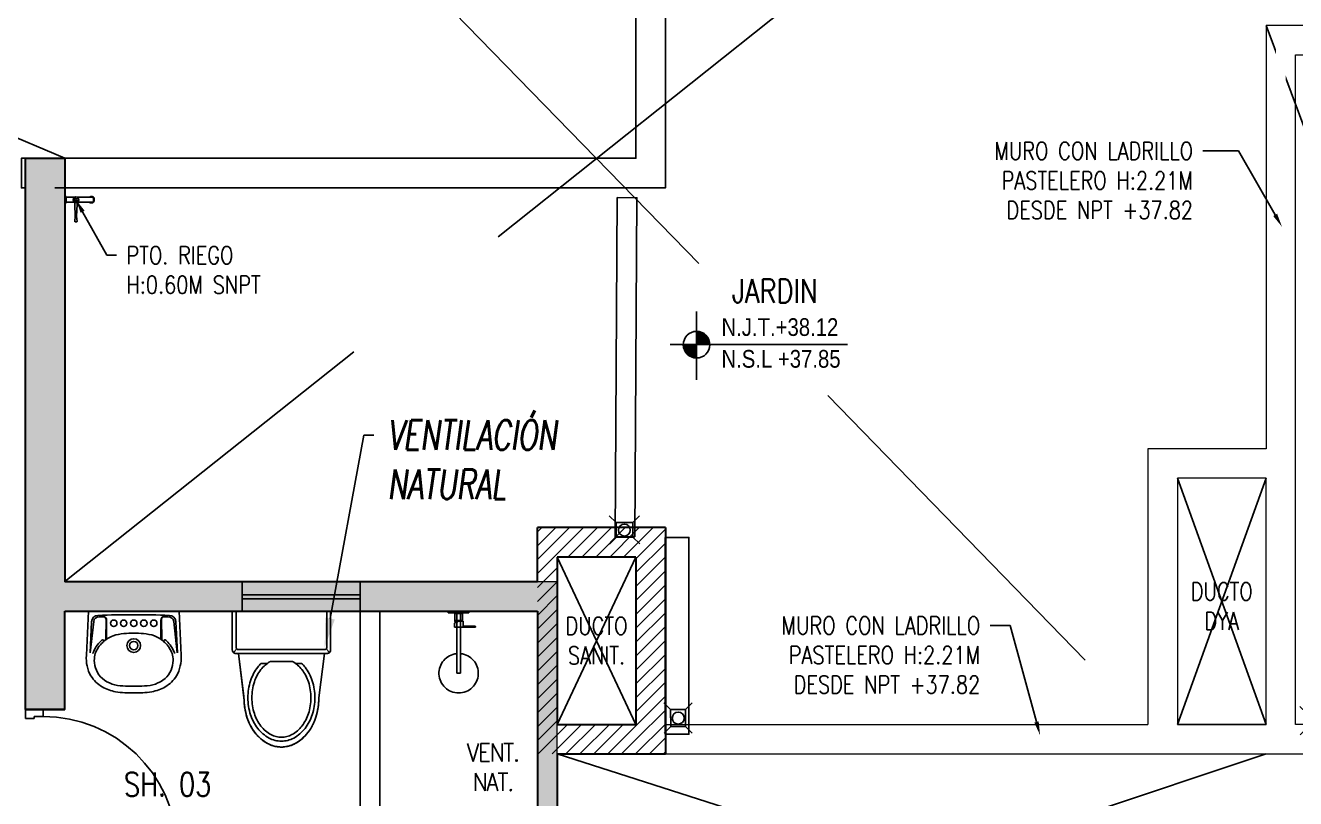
# Model space of a CAD drawing. Header units: millimetres. Extents: x 98 to 155, y -181 to 127.
# Drawn here: x 118.24 to 124.69, y -121.22 to -117.3 of the extents above; entities that cross this region are included whole.
import ezdxf
from ezdxf import colors
from ezdxf.entities.mleader import LeaderData, LeaderLine
from ezdxf.enums import TextEntityAlignment as Align
from ezdxf.math import Vec2, Vec3

# ---------------------------------------------------------------- set-up
doc = ezdxf.new("R2010")
doc.units = ezdxf.units.MM
doc.header["$LTSCALE"] = 15
doc.set_wipeout_variables(frame=1)
doc.linetypes.add('HIDDEN2', pattern=[0.1875, 0.125, -0.0625])
doc.layers.get('0').update_dxf_attribs({"color": 250})
for name, color, linetype in [('A-BARANDAS', 250, 'Continuous'), ('A-EST VIGAS', 250, 'HIDDEN2'), ('A-LINEAS', 250, 'Continuous'), ('A-MOBILIARIO', 250, 'Continuous'), ('A-MURO BAJO', 250, 'Continuous'), ('A-NIVELES-NPT', 252, 'Continuous'), ('A-PROYECCIONES INT.', 250, 'HIDDEN2'), ('A-SANITARIOS', 250, 'Continuous'), ('A_30_DispositivosSanit', 250, 'Continuous'), ('A_30_Sanitarios', 250, 'Continuous'), ('A_50_TextoAmbiente', 252, 'Continuous'), ('A_50_TextoIndicaciones', 250, 'Continuous'), ('A_60_HatchEstructuras', 250, 'Continuous'), ('DLP_MOBILIARIO FIJO', 250, 'Continuous'), ('L6 Linea fina', 141, 'Continuous'), ('MURO CF 60', 250, 'Continuous')]:
    doc.layers.add(name, color=color, linetype=linetype)
for name, color, linetype, lineweight in [('A-MURO ALTO', 250, 'Continuous', 20), ('A-MUROS', 252, 'Continuous', 30), ('A_20_Estructuras', 250, 'Continuous', 18)]:
    doc.layers.add(name, color=color, linetype=linetype, lineweight=lineweight)
doc.styles.add('JNV ING', font='romans.shx', dxfattribs={"width": 0.7, "oblique": 8, "height": 0.15})
doc.styles.add('R80', font='ARIALN.TTF', dxfattribs={"height": 2.03})
doc.styles.add('ROMANS', font='romans.shx', dxfattribs={"width": 0.8})
doc.styles.add('TXT_COTAS', font='romans.shx', dxfattribs={"width": 0.8})
doc.linetypes.add('FENCELINE1', pattern='A,6.35,-2.54,[133,ltypeshp.shx,S=2.54,R=0,X=-2.54,Y=0],-2.54,25.4', length=36.83)
pattern_1 = [(45, (128.67208, -47.197194), (-0.03535534, 0.03535534), [])]

# ---------------------------------------------------------------- blocks, each defined once
blk = doc.blocks.new('EF-AZ')
at = {"layer": 'A_60_HatchEstructuras'}
h = blk.add_hatch(color=256, dxfattribs=at)
h.dxf.hatch_style = 1
h.paths.add_polyline_path([(3.35, 1.05), (1.75, 1.05), (1.75, 0.85), (3.35, 0.85)])
h.paths.add_polyline_path([(7.35, -2.55), (0.15, -2.55), (0.15, -0.15), (1.9, -0.15), (1.9, 0), (0, 0), (0, -5.25), (1.9, -5.25), (1.9, -5.1), (0.15, -5.1), (0.15, -2.7), (7.35, -2.7)])
h.paths.add_polyline_path([(3.35, -6.1), (1.75, -6.1), (1.75, -6.3), (3.35, -6.3)])
h.paths.add_polyline_path([(7.55, 1.0001), (7.4, 1.0001), (7.4, -1), (5.75, -1), (5.75, -1.6491), (5.9001, -1.6491), (5.9001, -1.15), (7.4, -1.15), (7.4, -4.1), (5.9001, -4.1), (5.9001, -3.6009), (5.75, -3.6009), (5.75, -4.25), (7.4, -4.25), (7.4, -6.2501), (7.55, -6.2501)])
h.paths.add_polyline_path([(16.35, -1.15), (13.85, -1.15), (13.85, 1.0001), (13.65, 1.0001), (13.65, -1.8), (13.85, -1.8), (13.85, -1.3), (16.25, -1.3), (16.25, -2.55), (7.6, -2.55), (7.6, -2.7), (16.25, -2.7), (16.25, -3.95), (13.85, -3.95), (13.85, -3.45), (13.65, -3.45), (13.65, -6.2501), (13.85, -6.2501), (13.85, -4.1), (16.35, -4.1)])
at = {"layer": 'A_20_Estructuras'}
blk.add_lwpolyline([(16.35, -1.15), (13.85, -1.15), (13.85, 1.0001), (13.65, 1.0001), (13.65, -1.8), (13.85, -1.8), (13.85, -1.3), (16.25, -1.3), (16.25, -2.55), (7.6, -2.55), (7.6, -2.7), (16.25, -2.7), (16.25, -3.95), (13.85, -3.95), (13.85, -3.45), (13.65, -3.45), (13.65, -6.2501), (13.85, -6.2501), (13.85, -4.1), (16.35, -4.1)], close=True, dxfattribs=at)
blk = doc.blocks.new('Grifo_Jardin_Planta')
for points in [[(-0.016, 0.1319), (-0.016, 0.1386, -0.414214), (-0.006, 0.1486), (0.006, 0.1486, -0.414214), (0.016, 0.1386), (0.016, 0.1352)], [(-0.016, 0.1352), (-0.016, 0.1319, 0.221072), (-0.0125, 0.1242, 0.221072)], [(-0.0125, 0.1242), (-0.0125, 0.1386, -0.414214), (-0.006, 0.145), (0.006, 0.145, -0.414214), (0.0125, 0.1386), (0.0125, 0.1242)], [(0.0125, 0.1239, 0.197148), (0.016, 0.1319), (0.016, 0.1352)], [(0.013, 0.0504), (0.0144, 0.0504, -0.041781), (0.0146, 0.0504), (0.0237, 0.0504), (0.0837, 0.0528), (0.1102, 0.0504, 0.414214), (0.1121, 0.0524), (0.1121, 0.0602, 0.414214), (0.1102, 0.0621), (0.0837, 0.0598), (0.0237, 0.0621), (0.0146, 0.0621, -0.056016), (0.0143, 0.0622), (0.0129, 0.0622)]]:
    blk.add_lwpolyline(points, format="xyb")
for points in [[(-0.0125, 0.1242), (-0.0125, 0.063)], [(0.0125, 0.063), (0.0125, 0.1239)], [(-0.0125, 0.0493), (-0.0125, 0.0067)], [(0.0125, 0.0067), (0.0125, 0.0493)]]:
    blk.add_lwpolyline(points)
blk.add_lwpolyline([(-0.016, 0.0067), (0.016, 0.0067), (0.016, 0), (-0.016, 0)], close=True)
for radius in [0.0143, 0.00672, 0.00563]:
    blk.add_circle((0, 0.0562), radius)
blk = doc.blocks.new('TEXTO DUCTOS PT')
at = {"layer": 'A_50_TextoIndicaciones', "char_height": 0.09, "width": 0.4157, "attachment_point": 5, "style": 'ROMANS'}
for s, insert in [('\\pxsm1,t16;DUCTO DYA', (21.325, -5.575, 0)), ('\\pxsm1,t16;DUCTO SANIT.', (18.15, -5.75, 0))]:
    blk.add_mtext(s, dxfattribs=dict(at, insert=insert))
blk = doc.blocks.new('SIM NIVEL PLANTA')
at = {"linetype": 'Continuous'}
h = blk.add_hatch(dxfattribs=at)
h.set_pattern_fill('_USER', color=256, scale=0.089997, angle=45, style=0, pattern_type=0)
h.set_pattern_definition([(45, (31854.49523, 23864.84028), (-0.06363728001, 0.06363728001), [])])
h.paths.add_polyline_path([(-17.33, 0), (-15.98, 0, 0.409209), (-17.33, 1.33)])
h.paths.add_polyline_path([(-18.68, 0, 0.004279), (-18.68, -0.02, 0.414214), (-17.33, -1.37), (-17.33, 0)])
for p, q in [((-17.33, -3.58), (-17.33, 3.34)), ((-2, 0), (-20, 0))]:
    blk.add_line(p, q)
blk.add_circle((-17.33, -0.02), 1.35, dxfattribs=at)
at = {"style": 'R80'}
blk.add_attdef('N.P.T.+0.00', text='', height=1.8, dxfattribs=at).set_placement((-8.87, 1.77), align=Align.MIDDLE_CENTER)
blk = doc.blocks.new('0-sumidero')
for p, q in [((-0.0421, 0.0382), (-0.0763, 0.0724)), ((0.0435, 0.0382), (0.0777, 0.0724)), ((0.0435, 0.0382), (-0.0421, 0.0382)), ((-0.0421, 0.0382), (-0.0421, -0.0369)), ((0.0435, -0.0369), (0.0435, 0.0382)), ((-0.0421, -0.0369), (-0.0763, -0.0711)), ((-0.0421, -0.0369), (0.0435, -0.0369)), ((0.0435, -0.0369), (0.0777, -0.0711))]:
    blk.add_line(p, q)
blk.add_circle((0, 0), 0.0303)
blk = doc.blocks.new('sum')
at = {"layer": 'A_30_DispositivosSanit', "rotation": 45.00000007321594}
blk.add_blockref('0-sumidero', (0, 0), dxfattribs=at)
blk = doc.blocks.new('SIFON JET_PLANTA')
for p, q in [((-0.215, 0.2181, 0), (-0.44, 0.19, 0)), ((-0.215, -0.23, 0), (-0.215, 0.23, 0)), ((-0.2091, 0.2441, 0), (-0.1921, 0.2271, 0)), ((-0.195, 0.25, 0), (0, 0.25, 0)), ((-0.195, -0.22, 0), (-0.195, 0.22, 0)), ((-0.185, 0.23, 0), (0, 0.23, 0)), ((0, 0.25, 0), (0, -0.25, 0)), ((-0.265, 0.0718, 0), (-0.265, 0.1028, 0)), ((-0.255, -0.0562, 0), (-0.255, 0.0562, 0)), ((-0.265, -0.1028, 0), (-0.265, -0.0718, 0)), ((-0.215, -0.2181, 0), (-0.44, -0.19, 0)), ((-0.2091, -0.2441, 0), (-0.1921, -0.2271, 0)), ((0, -0.25, 0), (-0.195, -0.25, 0)), ((0, -0.23, 0), (-0.185, -0.23, 0))]:
    blk.add_line(p, q)
at = {"extrusion": (-2.64698e-23, 6.61744e-24, -1)}
for p, q in [((-0.4322, 0.191, 0), (-0.215, 0.2181, 0)), ((-0.215, 0.2278, 0), (-0.2149, 0.2323, 0)), ((-0.215, 0.2234, 0), (-0.215, 0.2278, 0)), ((-0.215, 0.2181, 0), (-0.215, 0.2234, 0)), ((-0.2149, 0.2323, 0), (-0.2142, 0.2356, 0)), ((-0.2142, 0.2356, 0), (-0.2129, 0.239, 0)), ((-0.2129, 0.239, 0), (-0.211, 0.2419, 0)), ((-0.211, 0.2419, 0), (-0.2091, 0.2441, 0)), ((-0.2091, 0.2441, 0), (-0.2077, 0.2455, 0)), ((-0.2077, 0.2455, 0), (-0.2055, 0.247, 0)), ((-0.2055, 0.247, 0), (-0.2007, 0.2492, 0)), ((-0.2007, 0.2492, 0), (-0.195, 0.25, 0)), ((-0.195, 0.25, 0), (-0.195, 0.25, 0)), ((-0.195, 0.25, 0), (-0.1605, 0.25, 0)), ((-0.1605, 0.25, 0), (-0.0975, 0.25, 0)), ((-0.0975, 0.25, 0), (-0.0323, 0.25, 0)), ((-0.0323, 0.25, 0), (0, 0.25, 0)), ((0, 0.25, 0), (0, -0.25, 0)), ((-0.6251, 0.1276, 0), (-0.6206, 0.1314, 0)), ((-0.6206, 0.1314, 0), (-0.6168, 0.1344, 0)), ((-0.6168, 0.1344, 0), (-0.6106, 0.1389, 0)), ((-0.6106, 0.1389, 0), (-0.6061, 0.142, 0)), ((-0.6061, 0.142, 0), (-0.6, 0.1461, 0)), ((-0.6, 0.1461, 0), (-0.5963, 0.1484, 0)), ((-0.5963, 0.1484, 0), (-0.5908, 0.1517, 0)), ((-0.5908, 0.1517, 0), (-0.5862, 0.1543, 0)), ((-0.5862, 0.1543, 0), (-0.5794, 0.158, 0)), ((-0.5794, 0.158, 0), (-0.5693, 0.1629, 0)), ((-0.5693, 0.1629, 0), (-0.5517, 0.1703, 0)), ((-0.5517, 0.1703, 0), (-0.5465, 0.1722, 0)), ((-0.5465, 0.1722, 0), (-0.5385, 0.1749, 0)), ((-0.5385, 0.1749, 0), (-0.5346, 0.176, 0)), ((-0.5346, 0.176, 0), (-0.5265, 0.1784, 0)), ((-0.5265, 0.1784, 0), (-0.5216, 0.1797, 0)), ((-0.5216, 0.1797, 0), (-0.5148, 0.1813, 0)), ((-0.5148, 0.1813, 0), (-0.5079, 0.1829, 0)), ((-0.5079, 0.1829, 0), (-0.5016, 0.1842, 0)), ((-0.5016, 0.1842, 0), (-0.4865, 0.1867, 0)), ((-0.4865, 0.1867, 0), (-0.4763, 0.188, 0)), ((-0.4763, 0.188, 0), (-0.4726, 0.1884, 0)), ((-0.4726, 0.1884, 0), (-0.4636, 0.1892, 0)), ((-0.4636, 0.1892, 0), (-0.4549, 0.1897, 0)), ((-0.4549, 0.1897, 0), (-0.449, 0.1899, 0)), ((-0.449, 0.1899, 0), (-0.44, 0.19, 0)), ((-0.44, 0.19, 0), (-0.4322, 0.191, 0)), ((-0.6779, 0.0582, 0), (-0.6745, 0.0655, 0)), ((-0.6745, 0.0655, 0), (-0.6722, 0.0699, 0)), ((-0.6745, 0.0655, 0), (-0.6745, 0.0655, 0)), ((-0.6722, 0.0699, 0), (-0.6705, 0.0728, 0)), ((-0.6705, 0.0728, 0), (-0.669, 0.0755, 0)), ((-0.669, 0.0755, 0), (-0.6672, 0.0785, 0)), ((-0.6672, 0.0785, 0), (-0.665, 0.082, 0)), ((-0.665, 0.082, 0), (-0.6634, 0.0845, 0)), ((-0.6634, 0.0845, 0), (-0.6611, 0.088, 0)), ((-0.6611, 0.088, 0), (-0.657, 0.0936, 0)), ((-0.657, 0.0936, 0), (-0.6534, 0.0984, 0)), ((-0.657, 0.0936, 0), (-0.657, 0.0936, 0)), ((-0.6534, 0.0984, 0), (-0.6503, 0.1023, 0)), ((-0.6534, 0.0984, 0), (-0.6534, 0.0984, 0)), ((-0.6503, 0.1023, 0), (-0.6453, 0.108, 0)), ((-0.6453, 0.108, 0), (-0.6386, 0.1152, 0)), ((-0.6386, 0.1152, 0), (-0.6326, 0.121, 0)), ((-0.6326, 0.121, 0), (-0.6299, 0.1235, 0)), ((-0.6299, 0.1235, 0), (-0.6251, 0.1276, 0)), ((-0.69, 0, 0), (-0.6899, 0.0044, 0)), ((-0.6899, 0.0044, 0), (-0.6897, 0.0096, 0)), ((-0.6897, 0.0096, 0), (-0.6893, 0.014, 0)), ((-0.6893, 0.014, 0), (-0.6887, 0.0194, 0)), ((-0.6887, 0.0194, 0), (-0.6881, 0.0236, 0)), ((-0.6881, 0.0236, 0), (-0.6872, 0.0284, 0)), ((-0.6881, 0.0236, 0), (-0.6881, 0.0236, 0)), ((-0.6872, 0.0284, 0), (-0.6867, 0.031, 0)), ((-0.6867, 0.031, 0), (-0.6855, 0.0361, 0)), ((-0.6855, 0.0361, 0), (-0.6838, 0.0421, 0)), ((-0.6855, 0.0361, 0), (-0.6855, 0.0361, 0)), ((-0.6838, 0.0421, 0), (-0.6819, 0.048, 0)), ((-0.6838, 0.0421, 0), (-0.6838, 0.0421, 0)), ((-0.6819, 0.048, 0), (-0.6804, 0.0521, 0)), ((-0.6804, 0.0521, 0), (-0.6793, 0.0547, 0)), ((-0.6793, 0.0547, 0), (-0.6779, 0.0582, 0)), ((-0.6899, -0.0065, 0), (-0.69, 0, 0)), ((-0.6896, -0.0111, 0), (-0.6899, -0.0065, 0)), ((-0.6891, -0.0164, 0), (-0.6896, -0.0111, 0)), ((-0.6881, -0.0232, 0), (-0.6891, -0.0164, 0)), ((-0.6876, -0.0264, 0), (-0.6881, -0.0232, 0)), ((-0.687, -0.0296, 0), (-0.6876, -0.0264, 0)), ((-0.6864, -0.0321, 0), (-0.687, -0.0296, 0)), ((-0.6855, -0.0361, 0), (-0.6864, -0.0321, 0)), ((-0.6838, -0.0419, 0), (-0.6855, -0.0361, 0)), ((-0.6827, -0.0457, 0), (-0.6838, -0.0419, 0)), ((-0.6814, -0.0492, 0), (-0.6827, -0.0457, 0)), ((-0.6803, -0.0522, 0), (-0.6814, -0.0492, 0)), ((-0.6792, -0.0551, 0), (-0.6803, -0.0522, 0)), ((-0.6779, -0.0581, 0), (-0.6792, -0.0551, 0)), ((-0.677, -0.0602, 0), (-0.6779, -0.0581, 0)), ((-0.6751, -0.0642, 0), (-0.677, -0.0602, 0)), ((-0.6722, -0.0699, 0), (-0.6751, -0.0642, 0)), ((-0.6706, -0.0727, 0), (-0.6722, -0.0699, 0)), ((-0.6679, -0.0774, 0), (-0.6706, -0.0727, 0)), ((-0.6646, -0.0826, 0), (-0.6679, -0.0774, 0)), ((-0.6623, -0.0862, 0), (-0.6646, -0.0826, 0)), ((-0.6599, -0.0897, 0), (-0.6623, -0.0862, 0)), ((-0.6554, -0.0958, 0), (-0.6599, -0.0897, 0)), ((-0.6494, -0.1032, 0), (-0.6554, -0.0958, 0)), ((-0.6458, -0.1074, 0), (-0.6494, -0.1032, 0)), ((-0.64, -0.1137, 0), (-0.6458, -0.1074, 0)), ((-0.6379, -0.1158, 0), (-0.64, -0.1137, 0)), ((-0.6347, -0.119, 0), (-0.6379, -0.1158, 0)), ((-0.6335, -0.1201, 0), (-0.6347, -0.119, 0)), ((-0.6347, -0.119, 0), (-0.6347, -0.119, 0)), ((-0.6318, -0.1217, 0), (-0.6335, -0.1201, 0)), ((-0.6305, -0.123, 0), (-0.6318, -0.1217, 0)), ((-0.6318, -0.1217, 0), (-0.6318, -0.1217, 0)), ((-0.6288, -0.1244, 0), (-0.6305, -0.123, 0)), ((-0.6276, -0.1255, 0), (-0.6288, -0.1244, 0)), ((-0.6262, -0.1268, 0), (-0.6276, -0.1255, 0)), ((-0.6245, -0.1281, 0), (-0.6262, -0.1268, 0)), ((-0.6235, -0.1291, 0), (-0.6245, -0.1281, 0)), ((-0.6245, -0.1281, 0), (-0.6245, -0.1281, 0)), ((-0.6223, -0.13, 0), (-0.6235, -0.1291, 0)), ((-0.6215, -0.1307, 0), (-0.6223, -0.13, 0)), ((-0.6204, -0.1315, 0), (-0.6215, -0.1307, 0)), ((-0.6193, -0.1324, 0), (-0.6204, -0.1315, 0)), ((-0.6179, -0.1335, 0), (-0.6193, -0.1324, 0)), ((-0.6168, -0.1344, 0), (-0.6179, -0.1335, 0)), ((-0.6153, -0.1355, 0), (-0.6168, -0.1344, 0)), ((-0.6142, -0.1363, 0), (-0.6153, -0.1355, 0)), ((-0.612, -0.1379, 0), (-0.6142, -0.1363, 0)), ((-0.6086, -0.1403, 0), (-0.612, -0.1379, 0)), ((-0.607, -0.1415, 0), (-0.6086, -0.1403, 0)), ((-0.6058, -0.1422, 0), (-0.607, -0.1415, 0)), ((-0.6039, -0.1435, 0), (-0.6058, -0.1422, 0)), ((-0.602, -0.1448, 0), (-0.6039, -0.1435, 0)), ((-0.6004, -0.1458, 0), (-0.602, -0.1448, 0)), ((-0.5987, -0.1469, 0), (-0.6004, -0.1458, 0)), ((-0.5964, -0.1483, 0), (-0.5987, -0.1469, 0)), ((-0.595, -0.1492, 0), (-0.5964, -0.1483, 0)), ((-0.5936, -0.15, 0), (-0.595, -0.1492, 0)), ((-0.5918, -0.1511, 0), (-0.5936, -0.15, 0)), ((-0.5896, -0.1524, 0), (-0.5918, -0.1511, 0)), ((-0.5871, -0.1538, 0), (-0.5896, -0.1524, 0)), ((-0.5833, -0.1559, 0), (-0.5871, -0.1538, 0)), ((-0.5781, -0.1587, 0), (-0.5833, -0.1559, 0)), ((-0.5759, -0.1598, 0), (-0.5781, -0.1587, 0)), ((-0.5738, -0.1608, 0), (-0.5759, -0.1598, 0)), ((-0.5702, -0.1625, 0), (-0.5738, -0.1608, 0)), ((-0.5675, -0.1637, 0), (-0.5702, -0.1625, 0)), ((-0.5659, -0.1645, 0), (-0.5675, -0.1637, 0)), ((-0.5644, -0.1652, 0), (-0.5659, -0.1645, 0)), ((-0.5614, -0.1664, 0), (-0.5644, -0.1652, 0)), ((-0.5598, -0.1671, 0), (-0.5614, -0.1664, 0)), ((-0.5568, -0.1683, 0), (-0.5598, -0.1671, 0)), ((-0.5543, -0.1693, 0), (-0.5568, -0.1683, 0)), ((-0.551, -0.1706, 0), (-0.5543, -0.1693, 0)), ((-0.5491, -0.1713, 0), (-0.551, -0.1706, 0)), ((-0.5465, -0.1722, 0), (-0.5491, -0.1713, 0)), ((-0.5449, -0.1728, 0), (-0.5465, -0.1722, 0)), ((-0.5428, -0.1735, 0), (-0.5449, -0.1728, 0)), ((-0.5412, -0.174, 0), (-0.5428, -0.1735, 0)), ((-0.5385, -0.1749, 0), (-0.5412, -0.174, 0)), ((-0.5352, -0.1759, 0), (-0.5385, -0.1749, 0)), ((-0.5385, -0.1749, 0), (-0.5385, -0.1749, 0)), ((-0.5321, -0.1768, 0), (-0.5352, -0.1759, 0)), ((-0.5296, -0.1775, 0), (-0.5321, -0.1768, 0)), ((-0.5267, -0.1783, 0), (-0.5296, -0.1775, 0)), ((-0.5238, -0.1791, 0), (-0.5267, -0.1783, 0)), ((-0.5267, -0.1783, 0), (-0.5267, -0.1783, 0)), ((-0.5217, -0.1796, 0), (-0.5238, -0.1791, 0)), ((-0.5177, -0.1807, 0), (-0.5217, -0.1796, 0)), ((-0.5151, -0.1813, 0), (-0.5177, -0.1807, 0)), ((-0.5118, -0.1821, 0), (-0.5151, -0.1813, 0)), ((-0.5094, -0.1826, 0), (-0.5118, -0.1821, 0)), ((-0.5066, -0.1832, 0), (-0.5094, -0.1826, 0)), ((-0.5022, -0.184, 0), (-0.5066, -0.1832, 0)), ((-0.4974, -0.1849, 0), (-0.5022, -0.184, 0)), ((-0.495, -0.1854, 0), (-0.4974, -0.1849, 0)), ((-0.4974, -0.1849, 0), (-0.4974, -0.1849, 0)), ((-0.4936, -0.1856, 0), (-0.495, -0.1854, 0)), ((-0.4916, -0.1859, 0), (-0.4936, -0.1856, 0)), ((-0.4884, -0.1864, 0), (-0.4916, -0.1859, 0)), ((-0.4862, -0.1867, 0), (-0.4884, -0.1864, 0)), ((-0.4824, -0.1872, 0), (-0.4862, -0.1867, 0)), ((-0.4812, -0.1874, 0), (-0.4824, -0.1872, 0)), ((-0.4785, -0.1877, 0), (-0.4812, -0.1874, 0)), ((-0.4761, -0.188, 0), (-0.4785, -0.1877, 0)), ((-0.4735, -0.1883, 0), (-0.4761, -0.188, 0)), ((-0.4695, -0.1887, 0), (-0.4735, -0.1883, 0)), ((-0.4651, -0.189, 0), (-0.4695, -0.1887, 0)), ((-0.4639, -0.1891, 0), (-0.4651, -0.189, 0)), ((-0.4651, -0.189, 0), (-0.4651, -0.189, 0)), ((-0.4619, -0.1893, 0), (-0.4639, -0.1891, 0)), ((-0.4592, -0.1894, 0), (-0.4619, -0.1893, 0)), ((-0.4568, -0.1896, 0), (-0.4592, -0.1894, 0)), ((-0.455, -0.1897, 0), (-0.4568, -0.1896, 0)), ((-0.4518, -0.1898, 0), (-0.455, -0.1897, 0)), ((-0.449, -0.1899, 0), (-0.4518, -0.1898, 0)), ((-0.4467, -0.1899, 0), (-0.449, -0.1899, 0)), ((-0.4428, -0.19, 0), (-0.4467, -0.1899, 0)), ((-0.44, -0.19, 0), (-0.4428, -0.19, 0)), ((-0.215, -0.2181, 0), (-0.44, -0.19, 0)), ((-0.215, -0.227, 0), (-0.215, -0.2181, 0)), ((-0.215, -0.23, 0), (-0.215, -0.227, 0)), ((-0.2147, -0.2335, 0), (-0.215, -0.23, 0)), ((-0.2138, -0.2369, 0), (-0.2147, -0.2335, 0)), ((-0.2126, -0.2395, 0), (-0.2138, -0.2369, 0)), ((-0.2138, -0.2369, 0), (-0.2138, -0.2369, 0)), ((-0.2108, -0.2423, 0), (-0.2126, -0.2395, 0)), ((-0.2126, -0.2395, 0), (-0.2126, -0.2395, 0)), ((-0.2091, -0.2441, 0), (-0.2108, -0.2423, 0)), ((-0.2108, -0.2423, 0), (-0.2108, -0.2423, 0)), ((-0.2108, -0.2423, 0), (-0.2108, -0.2423, 0)), ((-0.209, -0.244, 0), (-0.2091, -0.2441, 0)), ((-0.2067, -0.2462, 0), (-0.209, -0.244, 0)), ((-0.209, -0.244, 0), (-0.209, -0.244, 0)), ((-0.2029, -0.2484, 0), (-0.2067, -0.2462, 0)), ((-0.2067, -0.2462, 0), (-0.2067, -0.2462, 0)), ((-0.1995, -0.2495, 0), (-0.2029, -0.2484, 0)), ((-0.2029, -0.2484, 0), (-0.2029, -0.2484, 0)), ((-0.195, -0.25, 0), (-0.1995, -0.2495, 0)), ((0, -0.25, 0), (-0.195, -0.25, 0))]:
    blk.add_line(p, q, dxfattribs=at)
at = {"elevation": 0}
for points in [[(-0.265, 0.1028, 0.0362), (-0.2844, 0.1202, 0.08725), (-0.3535, 0.1565, 0.077598), (-0.44, 0.17, 0.077598), (-0.5265, 0.1565, 0.08725), (-0.5956, 0.1202, 0.105601), (-0.6443, 0.0627, 0.12364), (-0.66, 0, 0.12364), (-0.6443, -0.0627, 0.105601), (-0.5956, -0.1202, 0.08725), (-0.5265, -0.1565, 0.077598), (-0.44, -0.17, 0.077598)], [(-0.255, 0.0562, 0.100268), (-0.2967, 0.1044, 0.08725), (-0.3596, 0.1374, 0.077598), (-0.44, 0.15, 0.077598), (-0.5204, 0.1374, 0.08725), (-0.5833, 0.1044, 0.105601), (-0.6266, 0.0532, 0.12364), (-0.64, 0, 0.12364), (-0.6266, -0.0532, 0.105601), (-0.5833, -0.1044, 0.08725), (-0.5204, -0.1374, 0.077598), (-0.44, -0.15, 0.077598)], [(-0.44, -0.15, 0.077598), (-0.3596, -0.1374, 0.08725), (-0.2967, -0.1044, 0.100268), (-0.255, -0.0562, 0.12364)], [(-0.44, -0.17, 0.077598), (-0.3535, -0.1565, 0.08725), (-0.2844, -0.1202, 0.0362), (-0.265, -0.1028, 0.12364)]]:
    blk.add_lwpolyline(points, format="xyb", dxfattribs=at)
for centre, radius, start, end in [((-0.195, 0.23, 0), 0.02, 90, 180), ((-0.185, 0.22, 0), 0.01, 90, 180), ((-0.4939, -0.0273, 0), 0.203, 127.23483, 151.40883), ((-0.4613, -0.0702, 0), 0.257, 107.47412, 127.23483), ((-0.44, -0.1379, 0), 0.3279, 90, 107.47412), ((-0.544, 0, 0), 0.146, 151.40883, 180), ((-0.544, 0, 0), 0.146, 180, 208.59117), ((-0.4939, 0.0273, 0), 0.203, 208.59117, 232.76517), ((-0.4613, 0.0702, 0), 0.257, 232.76517, 252.52588), ((-0.44, 0.1379, 0), 0.3279, 252.52588, 270), ((-0.195, -0.23, 0), 0.02, 180, 270), ((-0.185, -0.22, 0), 0.01, 180, 270)]:
    blk.add_arc(centre, radius, start, end)
blk = doc.blocks.new('BOWL-ITALGRIF_VARADERO_01')
for p, q in [((-0.2032, -0.1971), (-0.2208, -0.038)), ((0.2032, -0.1971), (0.2208, -0.038)), ((-0.1404, -0.2077), (-0.1424, -0.1083)), ((-0.1375, -0.205), (-0.1375, -0.1117)), ((0.1375, -0.205), (0.1375, -0.1117)), ((0.1404, -0.2077), (0.1424, -0.1083)), ((-0.1753, -0.222), (-0.1544, -0.222)), ((0.1753, -0.222), (0.1544, -0.222))]:
    blk.add_line(p, q)
for points in [[(-0.0917, 0.1589, -0.02989), (-0.0456, 0.1646, -0.007822), (0.0456, 0.1646, -0.02989), (0.0918, 0.1589, -0.091737), (0.1601, 0.1343, -0.112496), (0.2175, 0.0792, -0.147885), (0.2402, -0.0257), (0.23, -0.25), (-0.23, -0.25), (-0.2402, -0.0257, -0.147885), (-0.2175, 0.0792, -0.112496), (-0.1601, 0.1343, -0.091737)], [(-0.0496, -0.1363, -0.062677), (-0.1048, -0.1249, -0.110639), (-0.1576, -0.091, -0.120976), (-0.195, -0.0344, -0.061198), (-0.2, 0, -0.21707), (-0.1593, 0.092, -0.174983), (-0.0545, 0.1298, -0.010618), (0, 0.131, -0.010618), (0.0545, 0.1298, -0.174983), (0.1593, 0.092, -0.21707), (0.2, 0, -0.061198), (0.195, -0.0344, -0.120976), (0.1576, -0.091, -0.110639), (0.1048, -0.1249, -0.062677), (0.0496, -0.1363, -0.017583), (0, -0.138, -0.017583)]]:
    blk.add_lwpolyline(points, format="xyb", close=True)
for points in [[(-0.2216, -0.0381), (-0.2145, -0.1954, 0.390823), (-0.1807, -0.2288, 0.017524), (0.1807, -0.2288, 0.390823), (0.2145, -0.1954), (0.2216, -0.0381)], [(-0.2072, -0.035, 0.005), (-0.2064, -0.038, 0.121292), (-0.166, -0.0996, 0.007977), (-0.1624, -0.1031)], [(0.2072, -0.035, -0.005), (0.2064, -0.038, -0.121292), (0.166, -0.0996, -0.007977), (0.1624, -0.1031)]]:
    blk.add_lwpolyline(points, format="xyb")
for centre, radius in [((0, -0.075), 0.035), ((0, -0.075), 0.0215), ((-0.1015, -0.1885), 0.0165), ((-0.051, -0.1885), 0.0165), ((0, -0.1885), 0.0165), ((0.051, -0.1885), 0.0165), ((0.1015, -0.1885), 0.0165)]:
    blk.add_circle(centre, radius)
for centre, radius, start, end in [((-0.1583, -0.0987), 0.006, 226.64309, 46.64309), ((-0.1404, -0.1083), 0.002, 54.36186, 181.13739), ((-0.1355, -0.1117), 0.002, 56.71088, 180), ((0.1048, -0.1249), 9.094947017729287e-16, 0, 217.6714), ((0.1355, -0.1117), 0.002, 0, 123.28912), ((0.1404, -0.1083), 0.002, 358.86261, 125.63814), ((0.1583, -0.0987), 0.006, 133.35691, 313.35691), ((-0.1753, -0.194), 0.028, 186.31112, 270), ((-0.1545, -0.205), 0.017, 270, 0), ((-0.1544, -0.208), 0.014, 270, 1.13739), ((0.1545, -0.205), 0.017, 180, 270), ((0.1544, -0.208), 0.014, 178.86261, 270), ((0.1753, -0.194), 0.028, 270, 353.68888)]:
    blk.add_arc(centre, radius, start, end)
blk = doc.blocks.new('ducha marsano')
at = {"linetype": 'HIDDEN2', "ltscale": 0.5, "extrusion": (-4.9425e-10, -7.91123e-10, -1)}
for p, q in [((-0.01, 0), (0.01, 0)), ((0.01, 0), (0.01, -0.3155)), ((-0.0205, -0.08), (-0.0205, -0.0601)), ((-0.0155, -0.058), (-0.0157, -0.058)), ((-0.01, -0.3155), (-0.01, 0)), ((0.0225, -0.0515), (-0.0001, -0.0515)), ((0.0225, -0.0515), (0.0225, -0.0627)), ((0.021, -0.0815), (-0.019, -0.0815)), ((0.025, -0.0815), (0.021, -0.0815)), ((0.0225, -0.0682), (0.0225, -0.077)), ((0.0225, -0.077), (0.025, -0.077)), ((0.025, -0.077), (0.0771, -0.077)), ((0.0771, -0.0815), (0.025, -0.0815)), ((0.0771, -0.077), (0.0816, -0.077)), ((0.0816, -0.0815), (0.0771, -0.0815)), ((0.0816, -0.077), (0.082, -0.077)), ((0.082, -0.0815), (0.0816, -0.0815)), ((0.082, -0.077), (0.084, -0.077)), ((0.084, -0.0815), (0.082, -0.0815)), ((0.0855, -0.0785), (0.0855, -0.08)), ((0.01, -0.3155), (-0.01, -0.3155))]:
    blk.add_line(p, q, dxfattribs=at)
for centre, radius, start, end in [((-0.0004, -0.0462), 0.02, 323.95812, 354.92979), ((0.0004, -0.0462), 0.02, 185.07021, 195.2705), ((0.019, -0.08), 0.0015, 270, 360), ((-0.084, -0.0785), 0.0015, 90, 180), ((-0.084, -0.08), 0.0015, 180, 270), ((0, -0.3155), 0.1, 95.73917, 84.26083)]:
    blk.add_arc(centre, radius, start, end, dxfattribs=at)
at = {"linetype": 'HIDDEN2', "ltscale": 0.5, "extrusion": (-4.94252e-10, -7.91124e-10, -1)}
blk.add_ellipse((0, -0.0515), major_axis=(-0.0225, -0.0095), ratio=0.001448, start_param=0.425436, end_param=1.567366, dxfattribs=at)
at = {"linetype": 'HIDDEN2', "ltscale": 0.5}
for points, degree in [([(-0.0305, 0), (0, 0), (0.0305, 0)], 2), ([(0.0305, 0), (0.0415, 0), (0.0525, 0)], 2), ([(0.0525, 0), (0.0525, -0.0038), (0.0525, -0.0075)], 2), ([(-0.0525, 0), (-0.0525, -0.0038), (-0.0525, -0.0075)], 2), ([(-0.0525, 0), (-0.0415, 0), (-0.0305, 0)], 2), ([(-0.0525, -0.0075), (-0.0525, -0.0075), (-0.0525, -0.0075)], 2), ([(0.0305, -0.008), (0, -0.008), (-0.0305, -0.008)], 2), ([(-0.0215, -0.008), (-0.0215, -0.0093), (-0.0215, -0.0105)], 2), ([(-0.021, -0.011), (-0.007, -0.011), (0.007, -0.011), (0.021, -0.011)], 3), ([(-0.02, -0.011), (-0.02, -0.0294), (-0.02, -0.0477)], 2), ([(-0.0197, -0.048), (0, -0.048), (0.0197, -0.048)], 2), ([(0.02, -0.011), (0.02, -0.0294), (0.02, -0.0477)], 2), ([(0.0215, -0.008), (0.0215, -0.0093), (0.0215, -0.0105)], 2)]:
    blk.add_open_spline(points, degree=degree, dxfattribs=at)
for points, weights in [([(-0.0525, -0.0075), (-0.0525, -0.0075), (-0.0525, -0.0075)], [1, 0.990847086912, 0.982266230892]), ([(-0.052, -0.008), (-0.0525, -0.008), (-0.0525, -0.0075)], [1, 0.707106781193, 1]), ([(-0.0215, -0.0105), (-0.0215, -0.011), (-0.021, -0.011)], [1, 0.70710678154, 1]), ([(-0.02, -0.0477), (-0.02, -0.048), (-0.0197, -0.048)], [1, 0.707106780138, 1]), ([(0.02, -0.0477), (0.02, -0.048), (0.0197, -0.048)], [1, 0.707106779703, 1]), ([(0.0211, -0.011), (0.0211, -0.011), (0.021, -0.011)], [1, 0.992411795776, 1]), ([(0.052, -0.008), (0.0521, -0.008), (0.0521, -0.008)], [1, 0.992411795771, 1])]:
    blk.add_rational_spline(points, weights, degree=2, dxfattribs=at)
for points, knots in [([(-0.0305, -0.008), (-0.0332, -0.008), (-0.0374, -0.008), (-0.0424, -0.008), (-0.0458, -0.008), (-0.0486, -0.008), (-0.0512, -0.008), (-0.052, -0.008), (-0.052, -0.008)], [0, 0, 0, 0, 8.104572, 12.495263, 16.885954, 21.276645, 25.667336, 33.771908, 33.771908, 33.771908, 33.771908]), ([(0.0225, -0.0682), (0.0225, -0.0682), (0.0225, -0.0682), (0.0225, -0.0679), (0.0224, -0.0677), (0.0224, -0.0672), (0.0224, -0.0669), (0.0223, -0.0662), (0.0223, -0.0658), (0.0223, -0.0652), (0.0223, -0.0648), (0.0224, -0.0641), (0.0224, -0.0638), (0.0224, -0.0633), (0.0225, -0.0631), (0.0225, -0.0628), (0.0225, -0.0627), (0.0225, -0.0627)], [0.4148436, 0.4148436, 0.4148436, 0.4148436, 0.5185541, 0.5185541, 0.6222645, 0.6222645, 0.7259759, 0.7259759, 0.8296873, 0.8296873, 0.9333987, 0.9333987, 1.03711, 1.03711, 1.1408205, 1.1408205, 1.2445309, 1.2445309, 1.2445309, 1.2445309]), ([(0.052, -0.008), (0.052, -0.008), (0.0512, -0.008), (0.0486, -0.008), (0.0458, -0.008), (0.0424, -0.008), (0.0374, -0.008), (0.0332, -0.008), (0.0305, -0.008)], [0, 0, 0, 0, 8.104572, 12.495263, 16.885954, 21.276645, 25.667336, 33.771908, 33.771908, 33.771908, 33.771908])]:
    blk.add_open_spline(points, degree=3, knots=knots, dxfattribs=at)
for points, weights, degree, knots in [([(0.0211, -0.011), (0.0211, -0.011), (0.0211, -0.011), (0.0211, -0.011), (0.0214, -0.0109), (0.0215, -0.0107), (0.0215, -0.0105)], [0.918641037743, 0.918640949346, 0.918640860949, 0.918640772552, 0.789223156395, 0.789223156395, 0.918640772552], 3, [0.1238988, 0.1238988, 0.1238988, 0.1238988, 0.1238993, 0.1238993, 0.1238993, 0.78603, 0.78603, 0.78603, 0.78603]), ([(0.0521, -0.008), (0.0521, -0.008), (0.0521, -0.008), (0.0525, -0.0079), (0.0525, -0.0075)], [0.918641037749, 0.918640905153, 0.918640772558, 0.724517853988, 0.918640772558], 2, [0.1238988, 0.1238988, 0.1238988, 0.1238993, 0.1238993, 0.7860311, 0.7860311, 0.7860311])]:
    blk.add_rational_spline(points, weights, degree=degree, knots=knots, dxfattribs=at)
blk = doc.blocks.new('*U146')
for p, q in [((0.01, 0.705), (0.01, 0.75)), ((0.1, 0.715), (0.055, 0.715)), ((0.055, 0.705), (0.055, 0.715)), ((0.1, 0.715), (0.1, 0.75)), ((0.055, 0.705), (0.01, 0.705)), ((0.055, 0.045), (0.01, 0.045)), ((0.01, 0.045), (0.01, 0)), ((0.055, 0.045), (0.055, 0.035)), ((0.1, 0.035), (0.055, 0.035)), ((0.1, 0.035), (0.1, 0))]:
    blk.add_line(p, q)
blk.add_lwpolyline([(0.78, 0.07), (0.78, 0.035), (0.1, 0.035), (0.1, 0.07)], close=True)
at = {"linetype": 'HIDDEN2'}
blk.add_arc((0.0996, 0.0341), 0.6809, 2.23015, 89.96723, dxfattribs=at)

msp = doc.modelspace()

# ---------------------------------------------------------------- hatches: boundary and pattern name
at = {"layer": 'MURO CF 60'}
h = msp.add_hatch(dxfattribs=at)
h.set_pattern_fill('_USER', color=256, scale=0.05, angle=45, pattern_type=0)
h.set_pattern_definition(pattern_1)
h.paths.add_polyline_path([(120.9421, -119.8469), (120.8421, -119.8469), (120.8421, -120.9969), (120.9421, -120.9969)])
h = msp.add_hatch(dxfattribs=at)
h.set_pattern_fill('_USER', color=256, scale=0.05, angle=45, pattern_type=0)
h.set_pattern_definition(pattern_1)
h.paths.add_polyline_path([(120.9421, -119.8469), (121.3421, -119.8469), (121.3421, -119.9969), (120.9421, -119.9969)])
h = msp.add_hatch(dxfattribs=at)
h.set_pattern_fill('_USER', color=256, scale=0.05, angle=45, pattern_type=0)
h.set_pattern_definition(pattern_1)
h.paths.add_polyline_path([(121.3421, -119.8469), (121.4921, -119.8469), (121.4921, -120.9969), (121.3421, -120.9969)])
h = msp.add_hatch(dxfattribs=at)
h.set_pattern_fill('_USER', color=256, scale=0.05, angle=45, pattern_type=0)
h.set_pattern_definition(pattern_1)
h.paths.add_polyline_path([(120.9421, -120.8469), (121.3421, -120.8469), (121.3421, -120.9969), (120.9421, -120.9969)])

# ---------------------------------------------------------------- linework, layer by layer
at = {"linetype": 'FENCELINE1', "ltscale": 3, "elevation": 0}
for points in [[(121.3366, -119.8945), (121.2366, -119.8945), (121.2471, -118.1716), (121.3471, -118.172)], [(121.4912, -120.8971), (121.6112, -120.8971), (121.6112, -119.8974), (121.4912, -119.8974)]]:
    msp.add_lwpolyline(points, close=True, dxfattribs=at)
at = {"layer": 'A-EST VIGAS', "color": 253}
for p, q in [((119.3421, -120.1219), (119.3421, -120.2719)), ((119.9421, -120.1219), (119.9421, -120.2719)), ((119.3421, -120.1892, 0), (119.9421, -120.1892, 0)), ((119.3421, -120.2092, 0), (119.9421, -120.2092, 0))]:
    msp.add_line(p, q, dxfattribs=at)
at = {"layer": 'A-LINEAS'}
for p, q in [((124.0921, -119.5969), (124.5421, -120.8469, 0)), ((124.0921, -120.8469, 0), (124.5421, -119.5969)), ((120.9421, -120.8469, 0), (121.3421, -119.9969)), ((120.9421, -119.9969, 0), (121.3421, -120.8469, 0))]:
    msp.add_line(p, q, dxfattribs=at)
at = {"layer": 'A-MURO ALTO'}
for p, q in [((128.4921, -117.2969), (124.5421, -117.2969)), ((124.5421, -117.2969), (124.5421, -119.4469)), ((123.9421, -119.4469), (123.9421, -120.8469)), ((124.5421, -119.4469), (123.9421, -119.4469)), ((121.4921, -120.8469), (123.9421, -120.8469)), ((121.4921, -120.9969), (124.5421, -120.9969)), ((124.5421, -120.9969), (126.5421, -120.9969))]:
    msp.add_line(p, q, dxfattribs=at)
msp.add_lwpolyline([(124.6921, -117.4469), (126.3921, -117.4469), (126.3921, -120.8469), (124.6921, -120.8469)], close=True, dxfattribs=at)
msp.add_lwpolyline([(124.5421, -120.8469), (124.0921, -120.8469), (124.5421, -120.8469), (124.5421, -119.5969), (124.0921, -119.5969), (124.0921, -120.8469)], dxfattribs=at)
at = {"layer": 'A-MURO BAJO'}
for p, q in [((119.9421, -121.5219), (119.9421, -120.2719)), ((120.0421, -121.5219), (120.0421, -120.2719))]:
    msp.add_line(p, q, dxfattribs=at)
for points in [[(118.3919, -118.1219), (121.4923, -118.1219), (121.4923, -115.2969)], [(118.3919, -117.9719), (121.3423, -117.9719), (121.3423, -115.2969)]]:
    msp.add_lwpolyline(points, dxfattribs=at)
at = {"layer": 'A-MUROS'}
for p, q in [((118.2421, -117.9719), (118.4421, -117.9719)), ((118.2421, -120.2719), (118.2421, -117.9719)), ((118.4421, -117.9719), (118.4421, -120.1219)), ((121.4921, -119.8469, 0), (120.8421, -119.8469, 0)), ((120.8421, -120.1219), (120.8421, -119.8469, 0)), ((121.4921, -119.8469, 0), (121.4921, -120.9969)), ((120.9421, -119.9969, 0), (120.9421, -120.8469)), ((121.3421, -119.9969, 0), (120.9421, -119.9969, 0)), ((121.3421, -119.9969, 0), (121.3421, -120.8469)), ((118.4421, -120.1219), (120.8421, -120.1219)), ((118.2421, -120.7719), (118.2421, -120.2719)), ((118.4421, -120.7719), (118.4421, -120.2719)), ((118.4421, -120.2719), (120.8421, -120.2719)), ((120.8421, -120.2719), (120.8421, -121.5219)), ((118.4421, -120.7719), (118.2421, -120.7719)), ((120.9421, -120.8469), (121.3421, -120.8469)), ((120.9421, -120.9969), (120.9421, -121.5969)), ((120.9421, -120.9969), (121.4921, -120.9969))]:
    msp.add_line(p, q, dxfattribs=at)
at = {"layer": 'A-PROYECCIONES INT.'}
for p, q in [((118.3921, -115.1469), (123.9421, -120.8469)), ((118.4421, -120.1219), (124.6921, -115.1469)), ((112.1421, -115.2969), (118.4421, -117.9719)), ((124.5421, -117.2969), (128.3421, -127.4969)), ((124.6921, -122.1969), (120.9421, -120.9969)), ((120.9421, -122.1969), (124.5421, -120.9969))]:
    msp.add_line(p, q, dxfattribs=at)
at = {"layer": 'DLP_MOBILIARIO FIJO', "color": 6}
msp.add_lwpolyline([(118.2421, -118.1219), (118.2221, -118.1219), (118.2221, -117.9719), (118.2421, -117.9719)], close=True, dxfattribs=at)

# ---------------------------------------------------------------- block references
msp.add_blockref('EF-AZ', (104.5921, -118.9722))
at = {"layer": 'A-MOBILIARIO'}
msp.add_blockref('*U146', (118.2321, -121.5219), dxfattribs=at)
at = {"layer": 'A-NIVELES-NPT', "xscale": 0.05, "yscale": 0.05, "zscale": 0.05}
msp.add_blockref('SIM NIVEL PLANTA', (122.5169, -118.9175), dxfattribs=at).add_auto_attribs({'N.P.T.+0.00': 'N.J.T.+38.12'})
at = {"layer": 'A-SANITARIOS', "xscale": -1, "rotation": 180}
msp.add_blockref('BOWL-ITALGRIF_VARADERO_01', (118.7921, -120.5219, 0), dxfattribs=at)
at = {"layer": 'A-SANITARIOS', "extrusion": (4.49068e-08, -3.60286e-08, 1), "rotation": 90.00000133122327}
msp.add_blockref('SIFON JET_PLANTA', (119.5421, -120.2719, 0), dxfattribs=at)
at = {"layer": 'A-SANITARIOS', "extrusion": (-4.9425e-10, -7.91123e-10, -1), "xscale": -1, "rotation": 359.9999992996426}
msp.add_blockref('ducha marsano', (-120.4421, -120.2719, 0), dxfattribs=at)
at = {"layer": 'A_30_DispositivosSanit'}
for p, rotation in [((121.2836, -119.86, 0), 315.4214501941968), ((121.557, -120.8151, 0), 45.42145019419677)]:
    msp.add_blockref('sum', p, dxfattribs=dict(at, rotation=rotation))
at = {"layer": 'A_30_Sanitarios', "lineweight": 30, "rotation": 269.8910691581374}
msp.add_blockref('Grifo_Jardin_Planta', (118.4426, -118.182), dxfattribs=at)

# ---------------------------------------------------------------- texts
at = {"layer": 'A-NIVELES-NPT', "insert": (121.7768, -118.9453), "char_height": 0.09, "attachment_point": 1, "style": 'R80'}
msp.add_mtext_dynamic_manual_height_columns('N.S.L +37.85', width=0.609411, gutter_width=12.5, heights=[0], dxfattribs=at)
at = {"layer": 'A_50_TextoAmbiente', "style": 'ROMANS', "width": 0.8}
for s, p in [('JARDIN', (122.048, -118.7056)), ('SH. 03', (118.9645, -121.2113))]:
    msp.add_text(s, height=0.12, dxfattribs=at).set_placement(p, align=Align.CENTER)
at = {"layer": 'A_50_TextoIndicaciones', "insert": (120.6171, -121.0646), "char_height": 0.09, "width": 0.4157, "attachment_point": 5, "style": 'ROMANS'}
msp.add_mtext('\\pxsm1,qc,t16;{\\W0.9;\\T0.9;VENT. NAT.}', dxfattribs=at)

# ---------------------------------------------------------------- leaders
at = {"layer": 'A_50_TextoIndicaciones'}
ml = msp.add_multileader_mtext('Standard', dxfattribs=at)
ml.set_content('\\pxsm1,t16;PTO. RIEGO H:0.60M SNPT', color=256, style='TXT_COTAS')
ml.set_leader_properties(color=256)
ml.build(insert=Vec2(0, 0))
ml.multileader.update_dxf_attribs({"dogleg_length": 0.05, "arrow_head_size": 0.07})
ctx = ml.context
ctx.base_point, ctx.char_height, ctx.arrow_head_size, ctx.landing_gap_size, ctx.plane_origin = Vec3(118.7051, -118.4643), 0.09, 0.07, 0.05, Vec3(119.7284, -118.4914)
notes = []
notes.append((ctx, [(1, (1, 1, 0), (118.6551, -118.4643), (1, 0), 0.05, [(0, [(118.4988, -118.1825)], 0, [])])]))
ctx.mtext.insert, ctx.mtext.width, ctx.mtext.defined_height, ctx.mtext.flow_direction = Vec3(118.7551, -118.4193), 0.885195, 0.5146, 5
ml = msp.add_multileader_mtext('Standard', dxfattribs=at)
ml.set_content('\\pxsm1;MURO CON LADRILLO PASTELERO H:2.21M DESDE NPT +37.82', color=256, style='TXT_COTAS')
ml.set_leader_properties(color=256)
ml.build(insert=Vec2(0, 0))
ml.multileader.update_dxf_attribs({"dogleg_length": 0.05, "arrow_head_size": 0.07})
ctx = ml.context
ctx.base_point, ctx.char_height, ctx.arrow_head_size, ctx.landing_gap_size, ctx.plane_origin = Vec3(121.9091, -120.3448), 0.09, 0.07, 0.05, Vec3(123.3446, -121.0706)
ctx.text_align_type = 2
notes.append((ctx, [(0, (1, 1, 0), (123.242, -120.3448), (-1, 0), 0.1015, [(0, [(123.3948, -120.9022)], 0, [])])]))
ctx.mtext.insert, ctx.mtext.width, ctx.mtext.defined_height, ctx.mtext.alignment, ctx.mtext.flow_direction = Vec3(123.0906, -120.2998), 1.401215, 0.8046, 3, 5
for ctx, leaders in notes:
    for number, flags, end, landing, length, lines in leaders:
        leader = LeaderData()
        leader.index, (leader.has_last_leader_line, leader.has_dogleg_vector, leader.attachment_direction) = number, flags
        leader.last_leader_point, leader.dogleg_vector, leader.dogleg_length = Vec3(end), Vec3(landing), length
        for number, points, colour, breaks in lines:
            line = LeaderLine()
            line.index, line.vertices, line.color, line.breaks = number, Vec3.list(points), colors.encode_raw_color(colour), breaks
            leader.lines.append(line)
        ctx.leaders.append(leader)

# ---------------------------------------------------------------- next in the draw order: wipeouts: each hides what was drawn before it
msp.add_wipeout([(126.4421, -120.6469), (126.4421, -120.8969), (124.6421, -120.8969), (124.6421, -117.3969), (126.4421, -117.3969), (126.4421, -119.9469), (126.4921, -119.9469), (126.4921, -117.3469), (124.5921, -117.3469), (124.5921, -120.9469), (126.4921, -120.9469), (126.4921, -120.6469)]).dxf.layer = 'A-BARANDAS'

# ---------------------------------------------------------------- next in the draw order: block references
at = {"layer": 'A_30_DispositivosSanit', "rotation": 315.4214501941968}
msp.add_blockref('sum', (124.7908, -120.8278, 0), dxfattribs=at)
at = {"layer": 'A_50_TextoIndicaciones'}
msp.add_blockref('TEXTO DUCTOS PT', (102.9921, -114.6719), dxfattribs=at)

# ---------------------------------------------------------------- next in the draw order: leaders
ml = msp.add_multileader_mtext('Standard', dxfattribs=at)
ml.set_content('\\pxsm1;MURO CON LADRILLO PASTELERO H:2.21M DESDE NPT +37.82', color=256, style='TXT_COTAS')
ml.set_leader_properties(color=256)
ml.build(insert=Vec2(0, 0))
ml.multileader.update_dxf_attribs({"dogleg_length": 0.05, "arrow_head_size": 0.07})
ctx = ml.context
ctx.base_point, ctx.char_height, ctx.arrow_head_size, ctx.landing_gap_size, ctx.plane_origin = Vec3(122.9898, -117.9346), 0.09, 0.07, 0.05, Vec3(124.4264, -118.1406)
ctx.text_align_type = 2
notes = []
notes.append((ctx, [(0, (1, 1, 0), (124.4026, -117.9346), (-1, 0), 0.1814, [(0, [(124.6232, -118.3201)], 0, [])])]))
ctx.mtext.insert, ctx.mtext.width, ctx.mtext.defined_height, ctx.mtext.alignment, ctx.mtext.flow_direction = Vec3(124.1713, -117.8896), 1.401215, 0.8046, 3, 5
for ctx, leaders in notes:
    for number, flags, end, landing, length, lines in leaders:
        leader = LeaderData()
        leader.index, (leader.has_last_leader_line, leader.has_dogleg_vector, leader.attachment_direction) = number, flags
        leader.last_leader_point, leader.dogleg_vector, leader.dogleg_length = Vec3(end), Vec3(landing), length
        for number, points, colour, breaks in lines:
            line = LeaderLine()
            line.index, line.vertices, line.color, line.breaks = number, Vec3.list(points), colors.encode_raw_color(colour), breaks
            leader.lines.append(line)
        ctx.leaders.append(leader)

# ---------------------------------------------------------------- next in the draw order: leaders
at = {"layer": 'L6 Linea fina'}
ml = msp.add_multileader_mtext('Standard', dxfattribs=at)
ml.set_content('VENTILACIÓN\\PNATURAL', color=12, style='JNV ING')
ml.set_leader_properties(color=256, linetype='ByLayer', lineweight=-1)
ml.build(insert=Vec2(0, 0))
ml.multileader.update_dxf_attribs({"dogleg_length": 0.05, "arrow_head_size": 0.15})
ctx = ml.context
ctx.base_point, ctx.char_height, ctx.arrow_head_size, ctx.landing_gap_size, ctx.plane_origin = Vec3(120.0106, -119.3773, 0), 0.15, 0.15, 0.07, Vec3(121.2804, -120.1268, 0)
notes = []
notes.append((ctx, [(1, (1, 1, 0), (119.9606, -119.3773, 0), (1, 0), 0.05, [(0, [(119.7619, -120.4569, 0)], 0, [])])]))
ctx.mtext.insert, ctx.mtext.flow_direction = Vec3(120.0806, -119.3023, 0), 5
ctx.mtext.has_bg_fill, ctx.mtext.bg_color, ctx.mtext.bg_scale_factor, ctx.mtext.bg_transparency, ctx.mtext.use_window_bg_color = 1, -1027028792, 1.5, 0, 1
for ctx, leaders in notes:
    for number, flags, end, landing, length, lines in leaders:
        leader = LeaderData()
        leader.index, (leader.has_last_leader_line, leader.has_dogleg_vector, leader.attachment_direction) = number, flags
        leader.last_leader_point, leader.dogleg_vector, leader.dogleg_length = Vec3(end), Vec3(landing), length
        for number, points, colour, breaks in lines:
            line = LeaderLine()
            line.index, line.vertices, line.color, line.breaks = number, Vec3.list(points), colors.encode_raw_color(colour), breaks
            leader.lines.append(line)
        ctx.leaders.append(leader)

doc.saveas('drawing.dxf')
